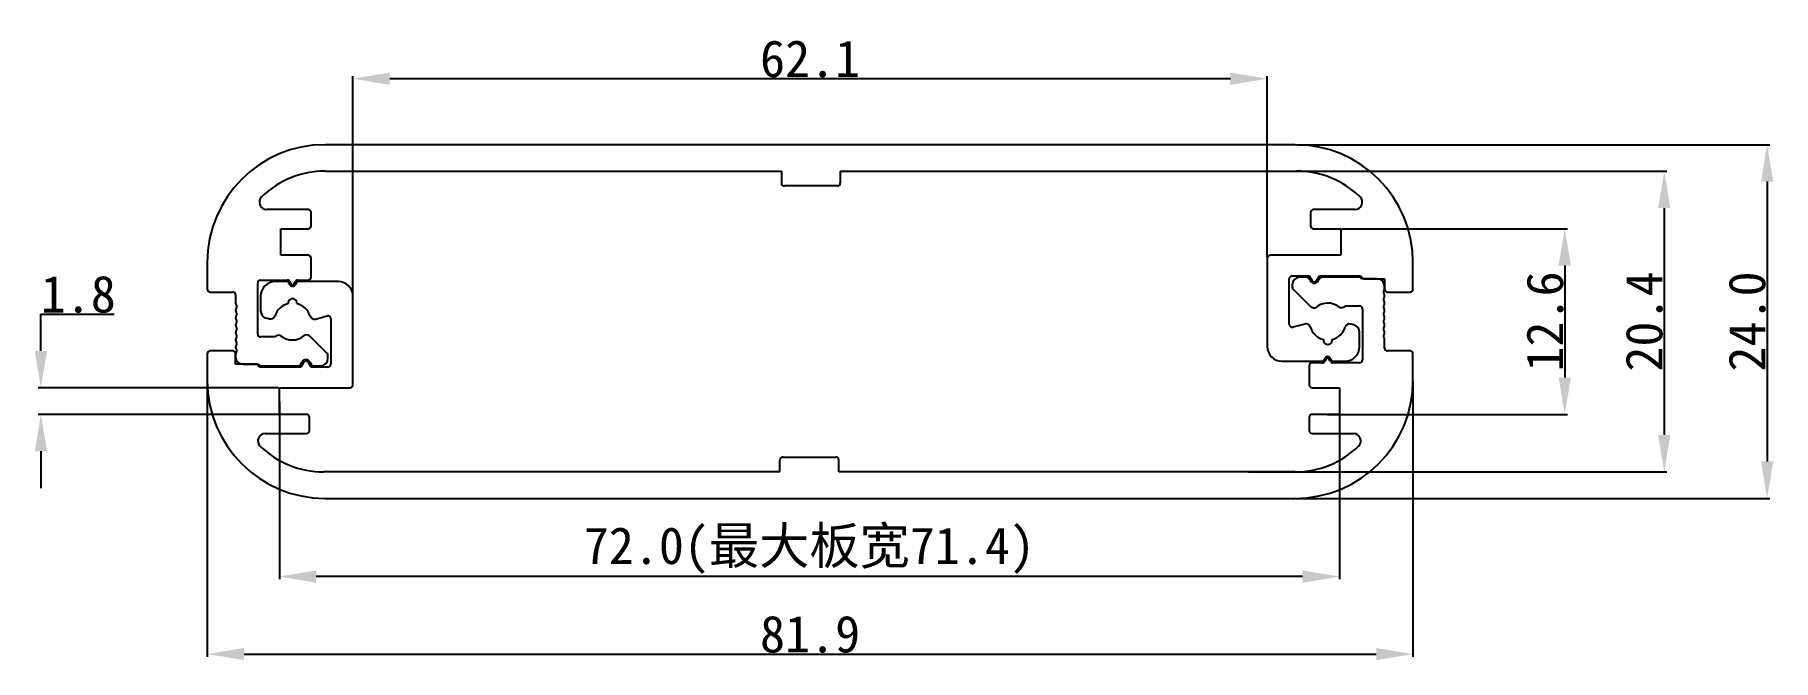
# Model space of a CAD drawing. Header units: inches. Extents: x 20 to 138, y 1 to 43.
import ezdxf

# ---------------------------------------------------------------- set-up
doc = ezdxf.new("R2010")
doc.units = ezdxf.units.IN
doc.header["$MEASUREMENT"] = 0
doc.layers.add('1', color=30, linetype='Continuous')
doc.styles.get("Standard").update_dxf_attribs({"font": 'simhei.ttf'})
doc.dimstyles.get("Standard").update_dxf_attribs({"dimtxt": 2.5, "dimasz": 2.5, "dimexe": 0.18, "dimexo": 0.0625, "dimgap": 0.09, "dimtad": 1, "dimtoh": 1, "dimdec": 1, "dimzin": 0, "dimdsep": 46, "dimtxsty": 'Standard', "dimcen": 0.09, "dimadec": 0, "dimazin": 0, "dimtfac": 1, "dimtdec": 1, "dimtofl": 0, "dimtmove": 0, "dimatfit": 3, "dimfxl": 1, "dimtolj": 1, "dimtzin": 0, "dimarcsym": 0})

# ---------------------------------------------------------------- blocks, each defined once
blk = doc.blocks.new('*D3')
at = {"color": 0, "lineweight": -2}
for p, q in [((105.32, 35.87), (137.39, 35.87)), ((137.21, 33.37), (137.21, 14.37)), ((105.22, 11.87), (137.39, 11.87))]:
    blk.add_line(p, q, dxfattribs=at)
at = {"color": 0}
for points in [[(136.8, 33.37), (137.63, 33.37), (137.21, 35.87)], [(136.8, 14.37), (137.63, 14.37), (137.21, 11.87)]]:
    blk.add_solid(points, dxfattribs=at)
at = {"layer": 'Defpoints', "color": 0}
for p in [(105.26, 35.87), (105.16, 11.87), (137.21, 11.87)]:
    blk.add_point(p, dxfattribs=at)
at = {"color": 0, "insert": (135.86, 23.87), "char_height": 2.5, "attachment_point": 5, "rotation": 90}
blk.add_mtext('\\A1;24.0', dxfattribs=at)
blk = doc.blocks.new('*D4')
at = {"color": 0, "lineweight": -2}
for p, q in [((41.16, 25.64), (41.16, 40.53)), ((100.76, 40.35), (43.66, 40.35)), ((103.26, 28.24), (103.26, 40.53))]:
    blk.add_line(p, q, dxfattribs=at)
at = {"color": 0}
for points in [[(43.66, 40.76), (43.66, 39.93), (41.16, 40.35)], [(100.76, 40.76), (100.76, 39.93), (103.26, 40.35)]]:
    blk.add_solid(points, dxfattribs=at)
at = {"layer": 'Defpoints', "color": 0}
for p in [(41.16, 40.35), (103.26, 28.17), (41.16, 25.58)]:
    blk.add_point(p, dxfattribs=at)
at = {"color": 0, "insert": (72.21, 41.69), "char_height": 2.5, "attachment_point": 5}
blk.add_mtext('\\A1;62.1', dxfattribs=at)
blk = doc.blocks.new('*D6')
at = {"layer": '1', "color": 0, "lineweight": -2}
for p, q in [((36.16, 18.41), (36.16, 6.38)), ((108.16, 18.41), (108.16, 6.38)), ((105.66, 6.56), (38.66, 6.56))]:
    blk.add_line(p, q, dxfattribs=at)
at = {"layer": '1', "color": 0}
for points in [[(38.66, 6.98), (38.66, 6.14), (36.16, 6.56)], [(105.66, 6.98), (105.66, 6.14), (108.16, 6.56)]]:
    blk.add_solid(points, dxfattribs=at)
at = {"layer": 'Defpoints', "color": 0}
for p in [(36.16, 18.47), (108.16, 18.47), (36.16, 6.56)]:
    blk.add_point(p, dxfattribs=at)
at = {"layer": '1', "color": 0, "insert": (72.16, 8.33), "char_height": 2.5, "attachment_point": 5}
blk.add_mtext('\\A1;72.0(最大板宽71.4)', dxfattribs=at)
blk = doc.blocks.new('*D7')
at = {"color": 0, "lineweight": -2}
for p, q in [((108.32, 30.17), (123.65, 30.17)), ((123.47, 27.67), (123.47, 20.07)), ((107.3, 17.57), (123.65, 17.57))]:
    blk.add_line(p, q, dxfattribs=at)
at = {"color": 0}
for points in [[(123.05, 27.67), (123.89, 27.67), (123.47, 30.17)], [(123.05, 20.07), (123.89, 20.07), (123.47, 17.57)]]:
    blk.add_solid(points, dxfattribs=at)
at = {"layer": 'Defpoints', "color": 0}
for p in [(108.26, 30.17), (107.24, 17.57), (123.47, 17.57)]:
    blk.add_point(p, dxfattribs=at)
at = {"color": 0, "insert": (122.13, 23.87), "char_height": 2.5, "attachment_point": 5, "rotation": 90}
blk.add_mtext('\\A1;12.6', dxfattribs=at)
blk = doc.blocks.new('*D8')
at = {"color": 0, "lineweight": -2}
for p, q in [((103.19, 34.07), (130.41, 34.07)), ((130.23, 31.57), (130.23, 16.17)), ((101.99, 13.67), (130.41, 13.67))]:
    blk.add_line(p, q, dxfattribs=at)
at = {"color": 0}
for points in [[(129.81, 31.57), (130.64, 31.57), (130.23, 34.07)], [(129.81, 16.17), (130.64, 16.17), (130.23, 13.67)]]:
    blk.add_solid(points, dxfattribs=at)
at = {"layer": 'Defpoints', "color": 0}
for p in [(103.13, 34.07), (101.93, 13.67), (130.23, 13.67)]:
    blk.add_point(p, dxfattribs=at)
at = {"color": 0, "insert": (128.87, 23.87), "char_height": 2.5, "attachment_point": 5, "rotation": 90}
blk.add_mtext('\\A1;20.4', dxfattribs=at)
blk = doc.blocks.new('*D9')
at = {"color": 0, "lineweight": -2}
for p, q in [((19.96, 21.87), (19.96, 24.37)), ((19.96, 24.37), (24.94, 24.37)), ((36.1, 19.37), (19.78, 19.37)), ((36.1, 17.57), (19.78, 17.57)), ((19.96, 15.07), (19.96, 12.57))]:
    blk.add_line(p, q, dxfattribs=at)
at = {"color": 0}
for points in [[(19.55, 21.87), (20.38, 21.87), (19.96, 19.37)], [(19.55, 15.07), (20.38, 15.07), (19.96, 17.57)]]:
    blk.add_solid(points, dxfattribs=at)
at = {"layer": 'Defpoints', "color": 0}
for p in [(19.96, 19.37), (36.16, 19.37), (36.16, 17.57)]:
    blk.add_point(p, dxfattribs=at)
at = {"color": 0, "insert": (22.5, 25.71), "char_height": 2.5, "attachment_point": 5}
blk.add_mtext('\\A1;1.8', dxfattribs=at)
blk = doc.blocks.new('*D11')
at = {"color": 0, "lineweight": -2}
for p, q in [((31.26, 19.81), (31.26, 1.12)), ((113.16, 19.81), (113.16, 1.12)), ((33.76, 1.3), (110.66, 1.3))]:
    blk.add_line(p, q, dxfattribs=at)
at = {"color": 0}
for points in [[(33.76, 1.72), (33.76, 0.89), (31.26, 1.3)], [(110.66, 1.72), (110.66, 0.89), (113.16, 1.3)]]:
    blk.add_solid(points, dxfattribs=at)
at = {"layer": 'Defpoints', "color": 0}
for p in [(31.26, 19.87), (113.16, 19.87), (113.16, 1.3)]:
    blk.add_point(p, dxfattribs=at)
at = {"color": 0, "insert": (72.21, 2.64), "char_height": 2.5, "attachment_point": 5}
blk.add_mtext('\\A1;81.9', dxfattribs=at)

msp = doc.modelspace()

# ---------------------------------------------------------------- linework, layer by layer
for p, q in [((105.16, 35.87), (39.26, 35.87)), ((39.26, 34.07), (70.26, 34.07)), ((70.26, 34.07), (70.26, 33.27)), ((74.06, 33.07), (70.46, 33.07)), ((74.26, 34.07), (74.26, 33.27)), ((74.26, 34.07), (105.26, 34.07)), ((38.11, 31.47), (35.3, 31.47)), ((38.31, 30.37), (38.31, 31.27)), ((106.21, 31.27), (106.21, 30.37)), ((109.22, 31.47), (106.41, 31.47)), ((36.26, 28.37), (36.26, 30.17)), ((36.26, 30.17), (38.11, 30.17)), ((106.41, 30.17), (108.26, 30.17)), ((108.26, 30.17), (108.26, 28.37)), ((38.11, 28.37), (36.26, 28.37)), ((108.26, 28.37), (103.46, 28.37)), ((31.26, 27.87), (31.26, 26.07)), ((38.31, 26.88), (38.31, 28.17)), ((103.26, 28.17), (103.26, 22.17)), ((113.16, 26.07), (113.16, 27.87)), ((34.69, 23.02), (34.69, 26.48)), ((34.89, 26.68), (36.7, 26.68)), ((36.76, 26.58), (35.89, 26.58)), ((36.89, 26.36), (36.76, 26.58)), ((36.88, 26.58), (36.97, 26.41)), ((37.15, 26.41), (37.24, 26.58)), ((37.36, 26.58), (37.23, 26.36)), ((40.16, 26.58), (37.36, 26.58)), ((37.42, 26.68), (38.11, 26.68)), ((104.76, 23.68), (104.76, 26.77)), ((104.96, 26.97), (106.11, 26.97)), ((104.96, 26.37), (104.96, 26.2)), ((105.02, 26.06), (106.2, 24.88)), ((105.94, 26.87), (105.46, 26.87)), ((106.11, 26.97), (106.29, 26.67)), ((106.2, 26.62), (106.11, 26.77)), ((106.63, 26.67), (106.81, 26.97)), ((106.81, 26.77), (106.72, 26.62)), ((106.81, 26.97), (109.6, 26.97)), ((109.56, 26.87), (106.98, 26.87)), ((109.66, 26.77), (109.56, 26.87)), ((109.6, 26.97), (109.8, 26.77)), ((110.73, 26.77), (109.66, 26.77)), ((109.8, 26.77), (111.23, 26.77)), ((111.23, 26.77), (111.23, 26.07)), ((111.23, 26.1), (111.23, 26.27)), ((31.46, 25.87), (32.99, 25.87)), ((33.19, 25.67), (33.19, 25.12)), ((34.89, 25.58), (34.89, 24.59)), ((41.16, 19.57), (41.16, 25.58)), ((108.52, 24.89), (108.56, 24.93)), ((108.56, 24.93), (109.53, 24.93)), ((111.43, 25.87), (112.96, 25.87)), ((33.19, 23.64), (33.19, 23.63)), ((35.26, 24.11), (35.49, 24.05)), ((38.61, 24.04), (39.41, 24.26)), ((39.66, 24.06), (39.66, 20.97)), ((105.81, 23.7), (105.01, 23.49)), ((109.16, 23.64), (108.93, 23.7)), ((109.73, 24.73), (109.73, 21.27)), ((111.23, 24.11), (111.23, 24.12)), ((35.86, 22.82), (34.89, 22.82)), ((35.9, 22.85), (35.86, 22.82)), ((39.4, 21.69), (38.22, 22.87)), ((109.53, 22.17), (109.53, 23.15)), ((111.23, 22.07), (111.23, 22.63)), ((31.26, 21.67), (31.26, 19.87)), ((32.99, 21.87), (31.46, 21.87)), ((33.19, 20.97), (33.19, 21.67)), ((33.19, 21.64), (33.19, 21.47)), ((39.46, 21.37), (39.46, 21.55)), ((107.06, 21.17), (107.19, 21.39)), ((107.27, 21.34), (107.18, 21.17)), ((107.54, 21.17), (107.45, 21.34)), ((107.53, 21.39), (107.66, 21.17)), ((112.96, 21.87), (111.43, 21.87)), ((113.16, 19.87), (113.16, 21.67)), ((34.62, 20.97), (33.19, 20.97)), ((33.69, 20.97), (34.76, 20.97)), ((34.82, 20.77), (34.62, 20.97)), ((34.76, 20.97), (34.86, 20.87)), ((37.61, 20.77), (34.82, 20.77)), ((34.86, 20.87), (37.44, 20.87)), ((37.61, 20.97), (37.7, 21.13)), ((37.79, 21.08), (37.61, 20.77)), ((38.31, 20.77), (38.13, 21.08)), ((38.22, 21.13), (38.31, 20.97)), ((39.46, 20.77), (38.31, 20.77)), ((38.48, 20.87), (38.96, 20.87)), ((104.26, 21.17), (107.06, 21.17)), ((106.11, 20.87), (106.11, 19.57)), ((107, 21.07), (106.31, 21.07)), ((107.66, 21.17), (108.53, 21.17)), ((109.53, 21.07), (107.72, 21.07)), ((36.16, 17.57), (36.16, 19.37)), ((36.16, 19.37), (40.96, 19.37)), ((106.31, 19.37), (108.16, 19.37)), ((108.16, 19.37), (108.16, 17.57)), ((38.01, 17.57), (36.16, 17.57)), ((38.21, 16.47), (38.21, 17.37)), ((106.11, 17.37), (106.11, 16.47)), ((108.16, 17.57), (106.31, 17.57)), ((35.2, 16.27), (38.01, 16.27)), ((106.31, 16.27), (109.12, 16.27)), ((70.16, 13.67), (70.16, 14.47)), ((70.36, 14.67), (73.96, 14.67)), ((74.16, 13.67), (74.16, 14.47)), ((70.16, 13.67), (39.16, 13.67)), ((105.16, 13.67), (74.16, 13.67)), ((39.26, 11.87), (105.16, 11.87)), ((72.16, 11.87), (74.45, 11.87))]:
    msp.add_line(p, q)
for centre, radius, start, end in [((39.26, 27.87), 8, 90, 180), ((105.16, 27.87), 8, 0, 90), ((39.26, 27.87), 6.2, 90, 134.0034), ((70.46, 33.27), 0.2, 180, 270), ((74.06, 33.27), 0.2, 270, 0), ((105.26, 27.87), 6.2, 45.9966, 90), ((35.3, 31.97), 0.5, 134.0034, 270), ((109.22, 31.97), 0.5, 270, 45.9966), ((38.11, 31.27), 0.2, 0, 90), ((106.41, 31.27), 0.2, 90, 180), ((38.11, 30.37), 0.2, 270, 360), ((106.41, 30.37), 0.2, 180, 270), ((38.11, 28.17), 0.2, 0, 90), ((103.46, 28.17), 0.2, 90, 180), ((31.46, 26.07), 0.2, 180, 270), ((34.89, 26.48), 0.2, 90, 180), ((35.89, 25.58), 1, 90, 180), ((36.7, 26.48), 0.2, 30, 90), ((37.06, 26.46), 0.2, 210, 330), ((37.06, 26.46), 0.1, 210, 330), ((37.42, 26.48), 0.2, 90, 150), ((38.11, 26.88), 0.2, 270, 0), ((40.16, 25.58), 1, 0, 90), ((104.96, 26.77), 0.2, 90, 180), ((105.46, 26.37), 0.5, 90, 180), ((105.16, 26.2), 0.2, 180, 225), ((105.94, 26.67), 0.2, 30, 90), ((106.46, 26.77), 0.3, 210, 330), ((106.46, 26.77), 0.2, 210, 330), ((106.98, 26.67), 0.2, 90, 150), ((110.73, 26.27), 0.5, 0, 90), ((111.35, 25.87), 0.2, 144.1464, 213.728), ((111.03, 26.1), 0.2, 324.1464, 360), ((111.43, 26.07), 0.2, 180, 270), ((112.96, 26.07), 0.2, 270, 0), ((32.99, 25.67), 0.2, 0, 90), ((33.44, 25.13), 0.25, 182.3596, 213.691), ((33.07, 24.88), 0.2, 326.309, 33.691), ((37.05, 23.87), 1.25, 103.7842, 162.5962), ((37.05, 25.12), 0.3, 353.1079, 186.8921), ((37.05, 23.87), 1.25, 17.2279, 76.2158), ((106.41, 25.09), 0.3, 225, 308.1664), ((107.37, 23.87), 1.25, 52.637, 128.1664), ((108.31, 25.11), 0.3, 232.637, 315), ((109.53, 24.73), 0.2, 0, 90), ((111.35, 25.37), 0.2, 146.272, 213.728), ((111.35, 24.87), 0.2, 146.272, 213.728), ((110.98, 25.62), 0.25, 326.272, 33.749), ((110.98, 25.12), 0.25, 326.272, 33.728), ((33.44, 24.63), 0.25, 146.309, 213.728), ((33.44, 24.13), 0.25, 146.272, 213.728), ((33.44, 23.63), 0.25, 146.272, 177.6404), ((33.44, 23.63), 0.25, 180, 213.691), ((33.07, 24.38), 0.2, 326.272, 33.728), ((33.07, 23.88), 0.2, 326.272, 33.728), ((35.39, 24.59), 0.5, 180, 255), ((35.57, 24.34), 0.3, 255, 342.5962), ((38.53, 24.33), 0.3, 197.2279, 285), ((39.46, 24.06), 0.2, 360, 105), ((104.96, 23.68), 0.2, 180, 285), ((105.89, 23.42), 0.3, 17.2279, 105), ((108.85, 23.41), 0.3, 75, 162.5962), ((109.03, 23.15), 0.5, 360, 75), ((111.35, 24.37), 0.2, 146.309, 213.691), ((111.35, 23.87), 0.2, 146.272, 213.728), ((110.98, 24.62), 0.25, 326.309, 33.728), ((110.98, 24.12), 0.25, 360, 33.691), ((110.98, 24.12), 0.25, 326.272, 357.6404), ((110.98, 23.62), 0.25, 326.272, 33.728), ((33.44, 23.13), 0.25, 146.309, 213.728), ((33.44, 22.63), 0.25, 146.272, 213.728), ((33.07, 23.38), 0.2, 326.309, 33.691), ((33.07, 22.88), 0.2, 326.272, 33.728), ((33.07, 22.38), 0.2, 326.272, 33.728), ((34.89, 23.02), 0.2, 180, 270), ((36.11, 22.64), 0.3, 52.637, 135), ((37.05, 23.87), 1.25, 232.637, 308.1664), ((38.01, 22.66), 0.3, 45, 128.1664), ((107.37, 23.87), 1.25, 197.2279, 256.2158), ((107.37, 22.62), 0.3, 173.1079, 6.8921), ((107.37, 23.87), 1.25, 283.7842, 342.5962), ((111.35, 23.37), 0.2, 146.272, 213.728), ((111.35, 22.87), 0.2, 146.309, 213.691), ((110.98, 23.12), 0.25, 326.309, 33.728), ((110.98, 22.62), 0.25, 2.3596, 33.691), ((31.46, 21.67), 0.2, 90, 180), ((32.99, 21.67), 0.2, 0, 90), ((33.44, 22.13), 0.25, 146.272, 213.749), ((33.39, 21.64), 0.2, 144.1464, 180), ((33.69, 21.47), 0.5, 180, 270), ((33.07, 21.88), 0.2, 324.1464, 33.728), ((37.96, 20.98), 0.3, 30, 150), ((38.96, 21.37), 0.5, 270, 0), ((39.26, 21.55), 0.2, 360, 45), ((104.26, 22.17), 1, 180, 270), ((107.36, 21.29), 0.2, 30, 150), ((107.36, 21.29), 0.1, 30, 150), ((108.53, 22.17), 1, 270, 0), ((109.53, 21.27), 0.2, 270, 0), ((111.43, 22.07), 0.2, 180, 270), ((112.96, 21.67), 0.2, 360, 90), ((37.44, 21.07), 0.2, 270, 330), ((37.96, 20.98), 0.2, 30, 150), ((38.48, 21.07), 0.2, 210, 270), ((39.46, 20.97), 0.2, 270, 0), ((106.31, 20.87), 0.2, 90, 180), ((107, 21.27), 0.2, 270, 330), ((107.72, 21.27), 0.2, 210, 270), ((39.26, 19.87), 8, 180, 270), ((40.96, 19.57), 0.2, 270, 360), ((105.16, 19.87), 8, 270, 0), ((106.31, 19.57), 0.2, 180, 270), ((38.01, 17.37), 0.2, 0, 90), ((106.31, 17.37), 0.2, 90, 180), ((35.2, 15.77), 0.5, 90, 225.9966), ((39.16, 19.87), 6.2, 225.9966, 270), ((38.01, 16.47), 0.2, 270, 360), ((105.16, 19.87), 6.2, 270, 314.0034), ((106.31, 16.47), 0.2, 180, 270), ((109.12, 15.77), 0.5, 314.0034, 90), ((70.36, 14.47), 0.2, 90, 180), ((73.96, 14.47), 0.2, 0, 90)]:
    msp.add_arc(centre, radius, start, end)

# ---------------------------------------------------------------- dimensions: what is measured, and where the dimension line sits
dim = msp.add_linear_dim(base=(41.16, 40.35), p1=(103.26, 28.17), p2=(41.16, 25.58), dimstyle='Standard')
dim.commit()
dim.dimension.update_dxf_attribs({"geometry": '*D4', "text_midpoint": (72.21, 40.35), "dimtype": 160})
for base, p1, p2, angle, picture, middle in [((137.21, 11.87), (105.26, 35.87), (105.16, 11.87), 270, '*D3', (137.21, 23.87)), ((130.23, 13.67), (103.13, 34.07), (101.93, 13.67), 90, '*D8', (130.23, 23.87)), ((123.47, 17.57), (108.26, 30.17), (107.24, 17.57), 90, '*D7', (123.47, 23.87))]:
    dim = msp.add_linear_dim(base=base, p1=p1, p2=p2, angle=angle, dimstyle='Standard')
    dim.commit()
    dim.dimension.update_dxf_attribs({"geometry": picture, "text_midpoint": middle, "dimtype": 160})
dim = msp.add_linear_dim(base=(19.96, 19.37), p1=(36.16, 17.57), p2=(36.16, 19.37), angle=90, dimstyle='Standard')
dim.commit()
dim.dimension.update_dxf_attribs({"geometry": '*D9', "text_midpoint": (22.5, 25.71)})
dim = msp.add_linear_dim(base=(113.16, 1.3), p1=(31.26, 19.87), p2=(113.16, 19.87), dimstyle='Standard')
dim.commit()
dim.dimension.update_dxf_attribs({"geometry": '*D11', "text_midpoint": (72.21, 2.64)})
at = {"layer": '1'}
dim = msp.add_linear_dim(base=(36.16, 6.56), p1=(108.16, 18.47), p2=(36.16, 18.47), text='<>(最大板宽71.4)', dimstyle='Standard', dxfattribs=at)
dim.commit()
dim.dimension.update_dxf_attribs({"geometry": '*D6', "text_midpoint": (72.16, 8.33)})

doc.saveas('drawing.dxf')
